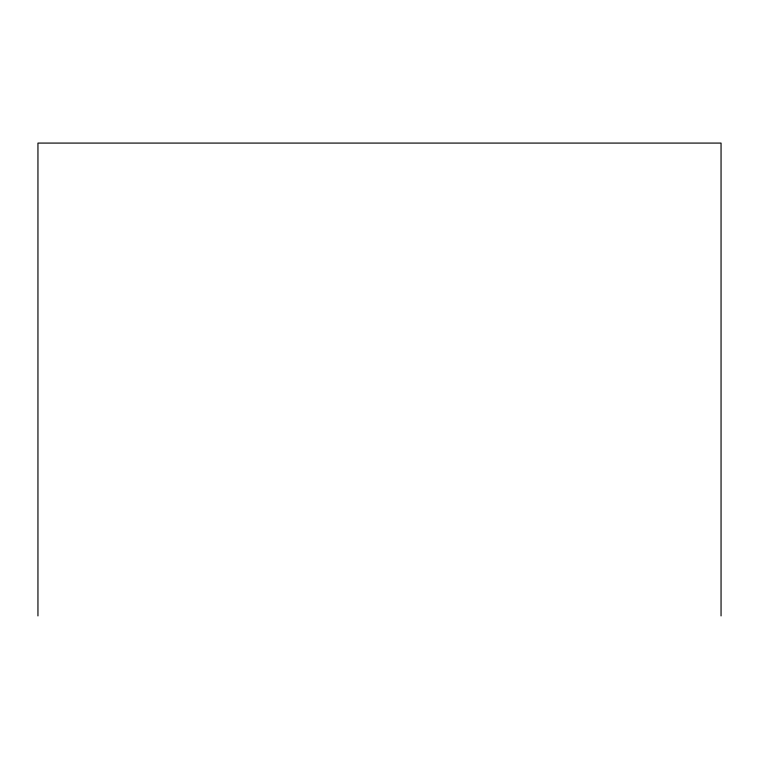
<?xml version="1.0" encoding="UTF-8"?>
<svg xmlns="http://www.w3.org/2000/svg" width="759" height="759" viewBox="0 0 759 759"><rect width="100%" height="100%" fill="white"/><g stroke="black" fill="none" stroke-linecap="round" stroke-linejoin="round"><path stroke-width="1.14" d="M721.05 615.919L721.05 143.081L37.95 143.081L37.95 615.919"/></g></svg>
